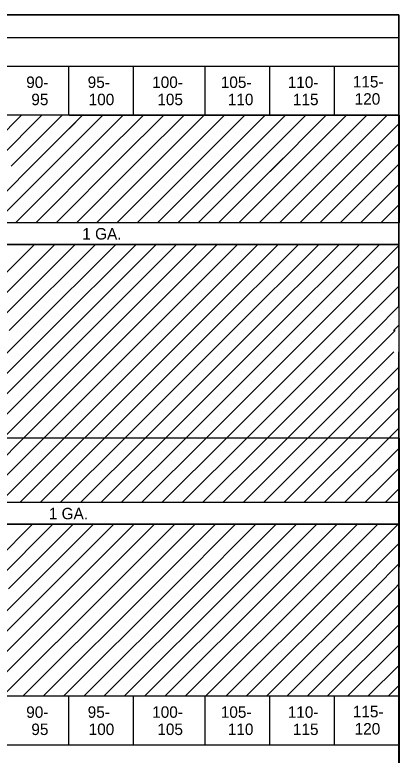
# Model space of a CAD drawing. Extents: x 1007 to 1035.5, y 1000.5 to 1021.5.
# Drawn here: x 1028.82 to 1035.51, y 1008.6 to 1021.5 of the extents above; entities that cross this region are included whole.
import ezdxf

# ---------------------------------------------------------------- set-up
doc = ezdxf.new("R2010")
doc.units = 0
for name, color, linetype in [('10', 7, 'Continuous'), ('11', 7, 'Continuous'), ('2', 7, 'Continuous'), ('6', 7, 'Continuous')]:
    doc.layers.add(name, color=color, linetype=linetype)

msp = doc.modelspace()

# ---------------------------------------------------------------- linework, layer by layer
at = {"layer": '10'}
for p, q in [((1007, 1021.5), (1035.5, 1021.5)), ((1035.5, 1015), (1035.5, 1010.868)), ((1035.5, 1011.525), (1035.5, 1004.23))]:
    msp.add_line(p, q, dxfattribs=at)
msp.add_lwpolyline([(1035.509, 1011.5), (1035.509, 1005.5)], dxfattribs=at)
at = {"layer": '11'}
msp.add_lwpolyline([(1035.5, 1016.4), (1035.5, 1021.5), (1007, 1021.5), (1007, 1000.5), (1035.5, 1000.5), (1035.5, 1011.525)], dxfattribs=at)
at = {"layer": '2'}
msp.add_line((1035.5, 1011.5), (1035.509, 1011.5), dxfattribs=at)
msp.add_lwpolyline([(1035.5, 1011.5), (1035.5, 1015.625)], dxfattribs=at)
at = {"layer": '6'}
for p, q in [((1035.5, 1021.5), (1035.5, 1015.403)), ((1035.5, 1021.1), (1007, 1021.1)), ((1035.5, 1020.6), (1011, 1020.6)), ((1031.45, 1020.6), (1011, 1020.6)), ((1031.45, 1020.6), (1011, 1020.6)), ((1029.75, 1020.6), (1029.75, 1019.75)), ((1030.875, 1020.6), (1030.875, 1019.75)), ((1032.125, 1020.6), (1032.125, 1019.75)), ((1033.25, 1020.6), (1033.25, 1019.75)), ((1034.375, 1020.6), (1034.375, 1019.75)), ((1035.5, 1019.75), (1008, 1019.75)), ((1035.5, 1019.75), (1011, 1019.75)), ((1028.183, 1019), (1028.933, 1019.75)), ((1028.537, 1019), (1029.287, 1019.75)), ((1028.75, 1018.86), (1029.64, 1019.75)), ((1029.244, 1019), (1029.994, 1019.75)), ((1029.597, 1019), (1030.347, 1019.75)), ((1029.759, 1019.515), (1029.994, 1019.75)), ((1029.951, 1019), (1030.701, 1019.75)), ((1030.304, 1019), (1031.054, 1019.75)), ((1030.658, 1019), (1031.408, 1019.75)), ((1031.012, 1019), (1031.762, 1019.75)), ((1031.365, 1019), (1032.115, 1019.75)), ((1031.719, 1019), (1032.469, 1019.75)), ((1032.072, 1019), (1032.822, 1019.75)), ((1032.426, 1019), (1033.176, 1019.75)), ((1032.715, 1017.875), (1034.59, 1019.75)), ((1032.779, 1019), (1033.529, 1019.75)), ((1033.068, 1017.875), (1034.943, 1019.75)), ((1033.133, 1019), (1033.883, 1019.75)), ((1033.259, 1018.772), (1034.236, 1019.75)), ((1033.422, 1017.875), (1035.297, 1019.75)), ((1033.776, 1017.875), (1035.509, 1019.608)), ((1034.129, 1017.875), (1035.509, 1019.255)), ((1028.119, 1017.875), (1029.244, 1019)), ((1028.472, 1017.875), (1029.597, 1019)), ((1028.826, 1017.875), (1029.951, 1019)), ((1029.179, 1017.875), (1030.304, 1019)), ((1029.533, 1017.875), (1030.658, 1019)), ((1029.887, 1017.875), (1031.012, 1019)), ((1030.24, 1017.875), (1031.365, 1019)), ((1030.594, 1017.875), (1031.719, 1019)), ((1030.947, 1017.875), (1032.072, 1019)), ((1031.301, 1017.875), (1032.426, 1019)), ((1031.654, 1017.875), (1032.779, 1019)), ((1032.008, 1017.875), (1033.133, 1019)), ((1032.361, 1017.875), (1033.486, 1019)), ((1034.483, 1017.875), (1035.509, 1018.901)), ((1034.836, 1017.875), (1035.509, 1018.547)), ((1035.19, 1017.875), (1035.509, 1018.194)), ((1035.5, 1017.875), (1008, 1017.875)), ((1035.5, 1017.5), (1008, 1017.5)), ((1027.658, 1016), (1029.158, 1017.5)), ((1028.012, 1016), (1029.512, 1017.5)), ((1028.365, 1016), (1029.865, 1017.5)), ((1028.719, 1016), (1030.219, 1017.5)), ((1029.072, 1016), (1030.572, 1017.5)), ((1029.426, 1016), (1030.926, 1017.5)), ((1029.779, 1016), (1031.279, 1017.5)), ((1030.133, 1016), (1031.633, 1017.5)), ((1030.486, 1016), (1031.986, 1017.5)), ((1030.84, 1016), (1032.34, 1017.5)), ((1031.193, 1016), (1032.693, 1017.5)), ((1031.547, 1016), (1033.047, 1017.5)), ((1031.901, 1016), (1033.401, 1017.5)), ((1032.254, 1016), (1033.754, 1017.5)), ((1032.608, 1016), (1034.108, 1017.5)), ((1032.961, 1016), (1034.461, 1017.5)), ((1033.315, 1016), (1034.815, 1017.5)), ((1033.668, 1016), (1035.168, 1017.5)), ((1034.022, 1016), (1035.509, 1017.487)), ((1034.375, 1016), (1035.509, 1017.133)), ((1034.729, 1016), (1035.509, 1016.78)), ((1035.083, 1016), (1035.509, 1016.426)), ((1027.197, 1014.125), (1029.072, 1016)), ((1027.551, 1014.125), (1029.426, 1016)), ((1027.904, 1014.125), (1029.779, 1016)), ((1028.258, 1014.125), (1030.133, 1016)), ((1028.611, 1014.125), (1030.486, 1016)), ((1028.965, 1014.125), (1030.84, 1016)), ((1029.318, 1014.125), (1031.193, 1016)), ((1029.672, 1014.125), (1031.547, 1016)), ((1030.026, 1014.125), (1031.901, 1016)), ((1030.379, 1014.125), (1032.254, 1016)), ((1030.733, 1014.125), (1032.608, 1016)), ((1031.086, 1014.125), (1032.961, 1016)), ((1031.44, 1014.125), (1033.315, 1016)), ((1031.793, 1014.125), (1033.668, 1016)), ((1032.147, 1014.125), (1034.022, 1016)), ((1032.5, 1014.125), (1034.375, 1016)), ((1032.854, 1014.125), (1034.729, 1016)), ((1033.208, 1014.125), (1035.083, 1016)), ((1033.561, 1014.125), (1035.436, 1016)), ((1035.41, 1016), (1035.5, 1016.09)), ((1033.915, 1014.125), (1035.415, 1015.625)), ((1035.5, 1015.625), (1035.5, 1014.475)), ((1034.268, 1014.125), (1035.509, 1015.365)), ((1034.622, 1014.125), (1035.509, 1015.012)), ((1034.975, 1014.125), (1035.509, 1014.658)), ((1035.329, 1014.125), (1035.509, 1014.305)), ((1035.5, 1014.36), (1035.509, 1014.369)), ((1035.5, 1014.125), (1007, 1014.125)), ((1030.875, 1014.125), (1008, 1014.125)), ((1027.84, 1013), (1028.965, 1014.125)), ((1028.193, 1013), (1029.318, 1014.125)), ((1028.547, 1013), (1029.672, 1014.125)), ((1028.9, 1013), (1030.025, 1014.125)), ((1029.254, 1013), (1030.379, 1014.125)), ((1029.607, 1013), (1030.732, 1014.125)), ((1029.961, 1013), (1031.086, 1014.125)), ((1030.315, 1013), (1031.44, 1014.125)), ((1030.668, 1013), (1031.793, 1014.125)), ((1031.022, 1013), (1032.147, 1014.125)), ((1031.375, 1013), (1032.5, 1014.125)), ((1031.729, 1013), (1032.854, 1014.125)), ((1032.082, 1013), (1033.207, 1014.125)), ((1032.436, 1013), (1033.561, 1014.125)), ((1032.789, 1013), (1033.914, 1014.125)), ((1033.143, 1013), (1034.268, 1014.125)), ((1033.497, 1013), (1034.622, 1014.125)), ((1033.85, 1013), (1034.975, 1014.125)), ((1034.204, 1013), (1035.329, 1014.125)), ((1034.557, 1013), (1035.509, 1013.951)), ((1034.911, 1013), (1035.509, 1013.598)), ((1035.264, 1013), (1035.509, 1013.244)), ((1035.5, 1013), (1008, 1013)), ((1035.5, 1012.625), (1008, 1012.625)), ((1028, 1011.5), (1029.125, 1012.625)), ((1028.354, 1011.5), (1029.479, 1012.625)), ((1028.708, 1011.5), (1029.833, 1012.625)), ((1029.061, 1011.5), (1030.186, 1012.625)), ((1029.415, 1011.5), (1030.54, 1012.625)), ((1029.768, 1011.5), (1030.893, 1012.625)), ((1030.122, 1011.5), (1031.247, 1012.625)), ((1030.475, 1011.5), (1031.6, 1012.625)), ((1030.829, 1011.5), (1031.954, 1012.625)), ((1031.182, 1011.5), (1032.307, 1012.625)), ((1031.536, 1011.5), (1032.661, 1012.625)), ((1031.89, 1011.5), (1033.015, 1012.625)), ((1032.243, 1011.5), (1033.368, 1012.625)), ((1032.597, 1011.5), (1033.722, 1012.625)), ((1032.95, 1011.5), (1034.075, 1012.625)), ((1033.304, 1011.5), (1034.429, 1012.625)), ((1033.657, 1011.5), (1034.782, 1012.625)), ((1034.011, 1011.5), (1035.136, 1012.625)), ((1034.364, 1011.5), (1035.489, 1012.625)), ((1034.718, 1011.5), (1035.509, 1012.291)), ((1035.072, 1011.5), (1035.509, 1011.937)), ((1027.186, 1009.625), (1029.061, 1011.5)), ((1027.54, 1009.625), (1029.415, 1011.5)), ((1027.893, 1009.625), (1029.768, 1011.5)), ((1028.247, 1009.625), (1030.122, 1011.5)), ((1028.6, 1009.625), (1030.475, 1011.5)), ((1028.954, 1009.625), (1030.829, 1011.5)), ((1029.307, 1009.625), (1031.182, 1011.5)), ((1029.661, 1009.625), (1031.536, 1011.5)), ((1030.015, 1009.625), (1031.89, 1011.5)), ((1030.368, 1009.625), (1032.243, 1011.5)), ((1030.722, 1009.625), (1032.597, 1011.5)), ((1031.075, 1009.625), (1032.95, 1011.5)), ((1031.429, 1009.625), (1033.304, 1011.5)), ((1031.782, 1009.625), (1033.657, 1011.5)), ((1032.136, 1009.625), (1034.011, 1011.5)), ((1032.489, 1009.625), (1034.364, 1011.5)), ((1032.843, 1009.625), (1034.718, 1011.5)), ((1033.197, 1009.625), (1035.072, 1011.5)), ((1033.55, 1009.625), (1035.425, 1011.5)), ((1035.425, 1011.5), (1035.509, 1011.584)), ((1033.904, 1009.625), (1035.5, 1011.221)), ((1035.5, 1011.221), (1035.509, 1011.23)), ((1035.5, 1011.21), (1035.509, 1011.219)), ((1034.257, 1009.625), (1035.509, 1010.876)), ((1034.611, 1009.625), (1035.509, 1010.523)), ((1034.964, 1009.625), (1035.509, 1010.169)), ((1035.5, 1009.979), (1035.509, 1009.987)), ((1035.318, 1009.625), (1035.509, 1009.816)), ((1035.509, 1009.625), (1007, 1009.625)), ((1035.5, 1009.625), (1011, 1009.625)), ((1035.5, 1009.625), (1011, 1009.625)), ((1035.5, 1009.625), (1011, 1009.625)), ((1029.75, 1009.625), (1029.75, 1008.775)), ((1030.875, 1009.625), (1030.875, 1008.775)), ((1032.125, 1009.625), (1032.125, 1008.775)), ((1033.25, 1009.625), (1033.25, 1008.775)), ((1034.375, 1009.625), (1034.375, 1008.775)), ((1035.5, 1008.775), (1011, 1008.775)), ((1035.5, 1008.775), (1011, 1008.775))]:
    msp.add_line(p, q, dxfattribs=at)
for points in [[(1029.759, 1019.75), (1035.509, 1019.75), (1035.509, 1017.875)], [(1019.756, 1017.5), (1035.509, 1017.5), (1035.509, 1017.5)], [(1035.509, 1014.125), (1035.509, 1011.875)], [(1025.759, 1012.625), (1035.509, 1012.625), (1035.509, 1012.625)]]:
    msp.add_lwpolyline(points, dxfattribs=at)

# ---------------------------------------------------------------- texts
for s, p in [('90-', (1029.014, 1020.225)), ('95-', (1030.084, 1020.225)), ('100-', (1031.207, 1020.225)), ('105-', (1032.402, 1020.225)), ('110-', (1033.568, 1020.225)), ('115-', (1034.701, 1020.234)), ('95', (1029.103, 1019.925)), ('100', (1030.101, 1019.925)), ('105', (1031.297, 1019.925)), ('110', (1032.524, 1019.925)), ('115', (1033.658, 1019.925)), ('120', (1034.733, 1019.934)), ('1 GA.', (1029.99, 1017.584)), ('1 GA.', (1029.407, 1012.709)), ('90-', (1029.014, 1009.25)), ('95-', (1030.084, 1009.25)), ('100-', (1031.207, 1009.25)), ('105-', (1032.402, 1009.25)), ('110-', (1033.568, 1009.25)), ('115-', (1034.701, 1009.259)), ('95', (1029.103, 1008.95)), ('100', (1030.101, 1008.95)), ('105', (1031.297, 1008.95)), ('110', (1032.524, 1008.95)), ('115', (1033.658, 1008.95)), ('120', (1034.733, 1008.959))]:
    msp.add_text(s, height=0.2, dxfattribs=at).set_placement(p)

doc.saveas('drawing.dxf')
